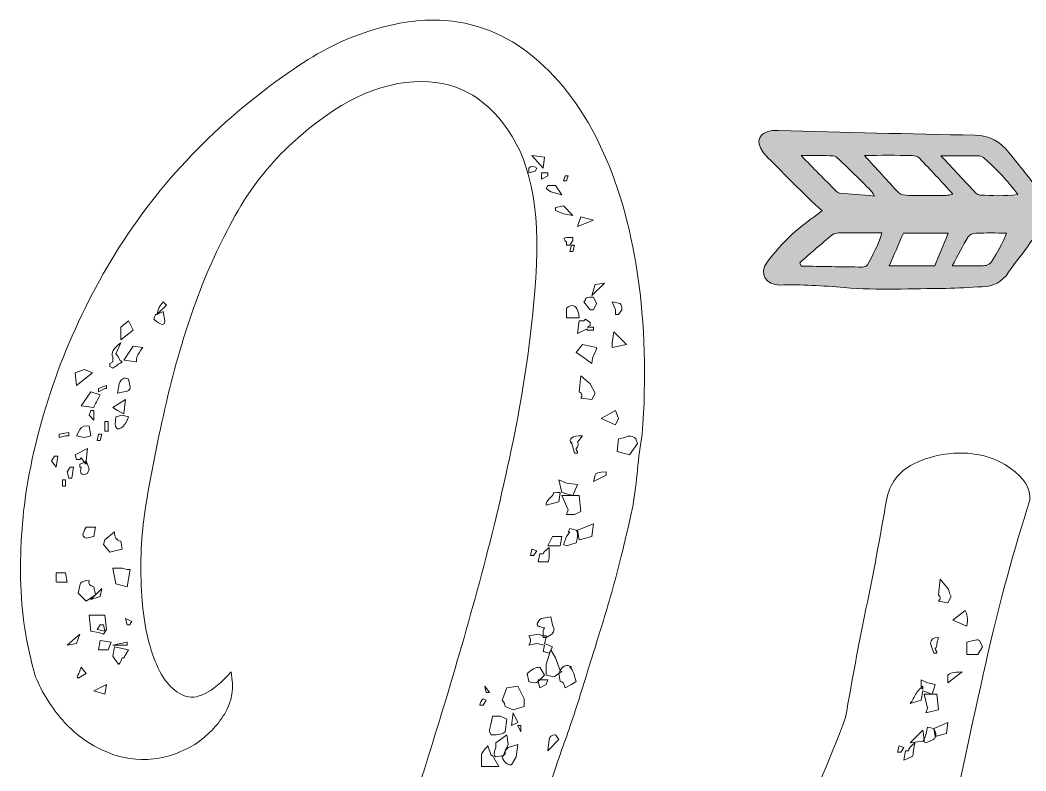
# Model space of a CAD drawing. Header units: inches. Extents: x 151 to 938, y -901 to -179.
# Drawn here: x 160.1 to 468.7, y -409.5 to -179 of the extents above; entities that cross this region are included whole.
import ezdxf

# ---------------------------------------------------------------- set-up
doc = ezdxf.new("R2010")
doc.units = ezdxf.units.IN
doc.header["$MEASUREMENT"] = 0
doc.layers.add('Layer 1', color=7, linetype='Continuous')

# ---------------------------------------------------------------- blocks, each defined once
blk = doc.blocks.new('block 3')
at = {"layer": 'Layer 1', "true_color": 0x040404}
h = blk.add_hatch(color=18, dxfattribs=at)
h.dxf.hatch_style = 2
edge = h.paths.add_edge_path()
edge.add_spline(control_points=[(547.81, -233.08), (549.48, -236.93), (550.99, -240.41), (552.72, -244.38), (551.04, -244.44), (549.68, -244.51), (548.32, -244.51), (524.38, -244.49), (500.44, -244.5), (476.5, -244.35), (473.59, -244.33), (471.55, -244.94), (469.91, -247.48), (467.9, -250.58), (465.38, -253.36), (463.35, -256.46), (461.38, -259.47), (458.66, -260.74), (455.23, -260.89), (451.52, -261.06), (447.81, -261.35), (444.11, -261.38), (433.7, -261.45), (423.31, -262.05), (412.9, -261.13), (406.35, -260.55), (399.74, -260.19), (393.18, -260.35), (389.03, -260.44), (386.71, -256.86), (389.26, -253.38), (391.51, -250.32), (394.1, -247.45), (396.88, -244.85), (399.66, -242.25), (402.86, -240.1), (406.17, -237.52), (404.95, -236.43), (403.71, -235.42), (402.58, -234.3), (398.24, -230.01), (393.92, -225.69), (389.61, -221.37), (389.02, -220.77), (388.47, -220.13), (387.98, -219.46), (385.59, -216.18), (386.84, -213.42), (390.94, -212.96), (391.53, -212.9), (392.13, -212.9), (392.73, -212.91), (412.83, -213.41), (432.93, -214.02), (453.03, -214.36), (457.56, -214.43), (460.78, -216.22), (463.43, -219.63), (466.3, -223.32), (469.34, -226.86), (472.07, -230.65), (473.35, -232.43), (474.73, -232.97), (476.84, -232.97), (498.03, -232.95), (519.22, -233.03), (540.4, -233.08), (542.79, -233.09), (545.18, -233.08), (547.81, -233.08)], knot_values=[0, 0, 0, 0, 1, 1, 1, 2, 2, 2, 3, 3, 3, 4, 4, 4, 5, 5, 5, 6, 6, 6, 7, 7, 7, 8, 8, 8, 9, 9, 9, 10, 10, 10, 11, 11, 11, 12, 12, 12, 13, 13, 13, 14, 14, 14, 15, 15, 15, 16, 16, 16, 17, 17, 17, 18, 18, 18, 19, 19, 19, 20, 20, 20, 21, 21, 21, 22, 22, 22, 23, 23, 23, 23], degree=3, periodic=1)
edge = h.paths.add_edge_path()
edge.add_spline(control_points=[(419.13, -220.55), (422.83, -224.62), (426.19, -228.44), (429.73, -232.09), (430.34, -232.73), (431.69, -232.83), (432.71, -232.85), (436.53, -232.93), (440.35, -232.9), (444.17, -232.86), (444.78, -232.86), (445.39, -232.63), (446.3, -232.45), (442.7, -228.56), (439.41, -224.95), (436.03, -221.44), (435.53, -220.92), (434.57, -220.6), (433.82, -220.59), (428.94, -220.51), (424.06, -220.55), (419.13, -220.55)], knot_values=[0, 0, 0, 0, 1, 1, 1, 2, 2, 2, 3, 3, 3, 4, 4, 4, 5, 5, 5, 6, 6, 6, 7, 7, 7, 7], degree=3, periodic=1)
edge = h.paths.add_edge_path()
edge.add_spline(control_points=[(399.28, -253.5), (399.42, -253.85), (399.55, -254.2), (399.69, -254.55), (405.97, -254.66), (412.25, -254.78), (418.54, -254.84), (419.07, -254.84), (419.87, -254.57), (420.08, -254.18), (421.67, -251.2), (423.34, -248.23), (424.47, -244.35), (419.63, -244.35), (415.46, -244.33), (411.29, -244.37), (410.61, -244.38), (409.77, -244.5), (409.29, -244.9), (405.91, -247.72), (402.61, -250.62), (399.28, -253.5)], knot_values=[0, 0, 0, 0, 1, 1, 1, 2, 2, 2, 3, 3, 3, 4, 4, 4, 5, 5, 5, 6, 6, 6, 7, 7, 7, 7], degree=3, periodic=1)
edge = h.paths.add_edge_path()
edge.add_spline(control_points=[(442.61, -220.67), (446.39, -224.72), (449.85, -228.44), (453.34, -232.13), (453.64, -232.45), (454.14, -232.77), (454.56, -232.78), (458.3, -232.86), (462.05, -233.17), (466.2, -232.56), (463.06, -228.2), (459.58, -224.8), (456, -221.5), (455.58, -221.11), (454.97, -220.72), (454.45, -220.71), (450.69, -220.64), (446.93, -220.67), (442.61, -220.67)], knot_values=[0, 0, 0, 0, 1, 1, 1, 2, 2, 2, 3, 3, 3, 4, 4, 4, 5, 5, 5, 6, 6, 6, 6], degree=3, periodic=1)
edge = h.paths.add_edge_path()
edge.add_spline(control_points=[(431.08, -244.48), (429.65, -247.77), (428.24, -251), (426.75, -254.44), (431.69, -254.44), (436.27, -254.44), (440.69, -254.44), (442.12, -251.01), (443.43, -247.87), (444.84, -244.48), (440.04, -244.48), (435.65, -244.48), (431.08, -244.48)], knot_values=[0, 0, 0, 0, 1, 1, 1, 2, 2, 2, 3, 3, 3, 4, 4, 4, 4], degree=3, periodic=1)
edge = h.paths.add_edge_path()
edge.add_spline(control_points=[(399.7, -220.63), (403.59, -224.57), (406.93, -227.97), (410.29, -231.35), (410.62, -231.68), (411.05, -232.08), (411.46, -232.12), (414.83, -232.45), (418.21, -232.7), (422.27, -233.03), (421.53, -231.97), (421.33, -231.57), (421.03, -231.26), (417.81, -228.07), (414.58, -224.88), (411.32, -221.72), (410.83, -221.25), (410.16, -220.7), (409.55, -220.68), (406.5, -220.57), (403.45, -220.63), (399.7, -220.63)], knot_values=[0, 0, 0, 0, 1, 1, 1, 2, 2, 2, 3, 3, 3, 4, 4, 4, 5, 5, 5, 6, 6, 6, 7, 7, 7, 7], degree=3, periodic=1)
edge = h.paths.add_edge_path()
edge.add_spline(control_points=[(446.07, -254.5), (449.16, -254.5), (451.54, -254.51), (453.91, -254.5), (454.62, -254.5), (455.35, -254.53), (456.05, -254.41), (456.61, -254.31), (457.2, -254.11), (457.64, -253.77), (458.57, -253.07), (462.31, -246.04), (462.68, -244.4), (459.55, -244.4), (456.45, -244.33), (453.36, -244.45), (452.54, -244.49), (451.38, -244.92), (450.99, -245.55), (449.33, -248.26), (447.9, -251.12), (446.07, -254.5)], knot_values=[0, 0, 0, 0, 1, 1, 1, 2, 2, 2, 3, 3, 3, 4, 4, 4, 5, 5, 5, 6, 6, 6, 7, 7, 7, 7], degree=3, periodic=1)
at = {"layer": 'Layer 1', "lineweight": 0}
for points, knots in [([(547.81, -233.08), (549.48, -236.93), (550.99, -240.41), (552.72, -244.38), (551.04, -244.44), (549.68, -244.51), (548.32, -244.51), (524.38, -244.49), (500.44, -244.5), (476.5, -244.35), (473.59, -244.33), (471.55, -244.94), (469.91, -247.48), (467.9, -250.58), (465.38, -253.36), (463.35, -256.46), (461.38, -259.47), (458.66, -260.74), (455.23, -260.89), (451.52, -261.06), (447.81, -261.35), (444.11, -261.38), (433.7, -261.45), (423.31, -262.05), (412.9, -261.13), (406.35, -260.55), (399.74, -260.19), (393.18, -260.35), (389.03, -260.44), (386.71, -256.86), (389.26, -253.38), (391.51, -250.32), (394.1, -247.45), (396.88, -244.85), (399.66, -242.25), (402.86, -240.1), (406.17, -237.52), (404.95, -236.43), (403.71, -235.42), (402.58, -234.3), (398.24, -230.01), (393.92, -225.69), (389.61, -221.37), (389.02, -220.77), (388.47, -220.13), (387.98, -219.46), (385.59, -216.18), (386.84, -213.42), (390.94, -212.96), (391.53, -212.9), (392.13, -212.9), (392.73, -212.91), (412.83, -213.41), (432.93, -214.02), (453.03, -214.36), (457.56, -214.43), (460.78, -216.22), (463.43, -219.63), (466.3, -223.32), (469.34, -226.86), (472.07, -230.65), (473.35, -232.43), (474.73, -232.97), (476.84, -232.97), (498.03, -232.95), (519.22, -233.03), (540.4, -233.08), (542.79, -233.09), (545.18, -233.08), (547.81, -233.08)], [0, 0, 0, 0, 1, 1, 1, 2, 2, 2, 3, 3, 3, 4, 4, 4, 5, 5, 5, 6, 6, 6, 7, 7, 7, 8, 8, 8, 9, 9, 9, 10, 10, 10, 11, 11, 11, 12, 12, 12, 13, 13, 13, 14, 14, 14, 15, 15, 15, 16, 16, 16, 17, 17, 17, 18, 18, 18, 19, 19, 19, 20, 20, 20, 21, 21, 21, 22, 22, 22, 23, 23, 23, 23]), ([(399.7, -220.63), (403.59, -224.57), (406.93, -227.97), (410.29, -231.35), (410.62, -231.68), (411.05, -232.08), (411.46, -232.12), (414.83, -232.45), (418.21, -232.7), (422.27, -233.03), (421.53, -231.97), (421.33, -231.57), (421.03, -231.26), (417.81, -228.07), (414.58, -224.88), (411.32, -221.72), (410.83, -221.25), (410.16, -220.7), (409.55, -220.68), (406.5, -220.57), (403.45, -220.63), (399.7, -220.63)], [0, 0, 0, 0, 1, 1, 1, 2, 2, 2, 3, 3, 3, 4, 4, 4, 5, 5, 5, 6, 6, 6, 7, 7, 7, 7]), ([(419.13, -220.55), (422.83, -224.62), (426.19, -228.44), (429.73, -232.09), (430.34, -232.73), (431.69, -232.83), (432.71, -232.85), (436.53, -232.93), (440.35, -232.9), (444.17, -232.86), (444.78, -232.86), (445.39, -232.63), (446.3, -232.45), (442.7, -228.56), (439.41, -224.95), (436.03, -221.44), (435.53, -220.92), (434.57, -220.6), (433.82, -220.59), (428.94, -220.51), (424.06, -220.55), (419.13, -220.55)], [0, 0, 0, 0, 1, 1, 1, 2, 2, 2, 3, 3, 3, 4, 4, 4, 5, 5, 5, 6, 6, 6, 7, 7, 7, 7]), ([(442.61, -220.67), (446.39, -224.72), (449.85, -228.44), (453.34, -232.13), (453.64, -232.45), (454.14, -232.77), (454.56, -232.78), (458.3, -232.86), (462.05, -233.17), (466.2, -232.56), (463.06, -228.2), (459.58, -224.8), (456, -221.5), (455.58, -221.11), (454.97, -220.72), (454.45, -220.71), (450.69, -220.64), (446.93, -220.67), (442.61, -220.67)], [0, 0, 0, 0, 1, 1, 1, 2, 2, 2, 3, 3, 3, 4, 4, 4, 5, 5, 5, 6, 6, 6, 6]), ([(399.28, -253.5), (399.42, -253.85), (399.55, -254.2), (399.69, -254.55), (405.97, -254.66), (412.25, -254.78), (418.54, -254.84), (419.07, -254.84), (419.87, -254.57), (420.08, -254.18), (421.67, -251.2), (423.34, -248.23), (424.47, -244.35), (419.63, -244.35), (415.46, -244.33), (411.29, -244.37), (410.61, -244.38), (409.77, -244.5), (409.29, -244.9), (405.91, -247.72), (402.61, -250.62), (399.28, -253.5)], [0, 0, 0, 0, 1, 1, 1, 2, 2, 2, 3, 3, 3, 4, 4, 4, 5, 5, 5, 6, 6, 6, 7, 7, 7, 7]), ([(431.08, -244.48), (429.65, -247.77), (428.24, -251), (426.75, -254.44), (431.69, -254.44), (436.27, -254.44), (440.69, -254.44), (442.12, -251.01), (443.43, -247.87), (444.84, -244.48), (440.04, -244.48), (435.65, -244.48), (431.08, -244.48)], [0, 0, 0, 0, 1, 1, 1, 2, 2, 2, 3, 3, 3, 4, 4, 4, 4]), ([(446.07, -254.5), (449.16, -254.5), (451.54, -254.51), (453.91, -254.5), (454.62, -254.5), (455.35, -254.53), (456.05, -254.41), (456.61, -254.31), (457.2, -254.11), (457.64, -253.77), (458.57, -253.07), (462.31, -246.04), (462.68, -244.4), (459.55, -244.4), (456.45, -244.33), (453.36, -244.45), (452.54, -244.49), (451.38, -244.92), (450.99, -245.55), (449.33, -248.26), (447.9, -251.12), (446.07, -254.5)], [0, 0, 0, 0, 1, 1, 1, 2, 2, 2, 3, 3, 3, 4, 4, 4, 5, 5, 5, 6, 6, 6, 7, 7, 7, 7])]:
    blk.add_open_spline(points, degree=3, knots=knots, dxfattribs=at)
blk = doc.blocks.new('block 4')
at = {"layer": 'Layer 1', "lineweight": 0}
for points in [[(321.02, -221.08), (317.15, -220.6), (320.54, -224.46), (321.02, -221.08)], [(320.05, -227.85), (321.99, -226.88), (321.99, -225.91), (320.05, -225.91), (320.05, -227.85)], [(326.82, -228.33), (327.79, -228.33), (328.27, -226.88), (327.3, -226.88), (326.82, -228.33)], [(322.95, -231.72), (326.34, -232.68), (324.4, -229.78), (321.99, -229.78), (321.5, -230.75), (322.95, -231.72)], [(326.82, -236.06), (324.4, -236.55), (324.4, -237.52), (326.82, -238.48), (329.72, -238.97), (326.82, -236.06)], [(336, -240.42), (332.14, -239.45), (331.17, -242.35), (336, -240.42)], [(328.75, -250.08), (329.72, -250.08), (330.2, -248.15), (329.24, -248.15), (328.75, -250.08)], [(335.52, -263.62), (339.39, -259.75), (336.49, -260.23), (335.52, -263.62)], [(193.41, -271.35), (191, -273.28), (191, -277.15), (194.86, -274.25), (193.41, -271.35)], [(336, -274.25), (336, -273.28), (334.07, -273.28), (335.04, -272.8), (335.04, -271.83), (333.59, -270.87), (333.1, -271.35), (331.65, -271.35), (331.17, -275.22), (334.07, -273.77), (334.07, -274.25), (336, -274.25)], [(341.8, -279.57), (346.15, -278.6), (342.29, -274.73), (341.8, -278.12), (341.8, -279.57)], [(179.88, -286.33), (176.98, -287.3), (177.46, -291.17), (182.3, -287.3), (179.88, -286.33)], [(186.65, -292.13), (186.65, -291.17), (184.23, -292.13), (184.23, -293.1), (186.16, -292.13), (186.65, -292.13)], [(190.03, -298.9), (191.96, -299.87), (192.45, -295.52), (188.58, -297.94), (190.03, -298.9)], [(182.78, -301.8), (182.78, -298.9), (181.81, -298.9), (181.33, -300.35), (182.78, -301.8)], [(342.77, -303.25), (343.74, -301.32), (342.77, -298.9), (338.42, -301.32), (342.77, -303.25)], [(187.13, -302.29), (186.16, -302.29), (186.16, -305.18), (187.13, -305.18), (187.13, -302.29)], [(175.04, -306.64), (175.04, -305.67), (172.15, -306.15), (172.15, -307.12), (174.08, -306.64), (175.04, -306.64)], [(185.2, -306.15), (184.23, -306.15), (183.75, -308.09), (184.71, -308.09), (185.2, -306.15)], [(171.18, -316.3), (171.66, -312.92), (170.7, -312.92), (169.73, -314.37), (171.18, -316.3)], [(179.88, -314.85), (180.36, -315.34), (180.36, -314.37), (179.88, -314.85)], [(176.5, -316.3), (175.53, -316.3), (174.56, -317.75), (175.04, -319.69), (176.01, -319.69), (176.5, -316.3)], [(174.08, -320.17), (173.11, -320.17), (173.11, -322.1), (174.08, -322.1), (174.08, -320.17)], [(327.79, -321.14), (325.37, -320.17), (326.34, -324.04), (329.72, -325), (326.34, -325), (328.27, -329.35), (327.79, -330.8), (330.2, -330.8), (332.14, -329.84), (331.65, -325), (329.72, -325), (331.17, -321.62), (327.79, -321.14)], [(331.17, -335.64), (331.65, -338.54), (335.52, -337.57), (336, -333.7), (331.17, -335.64)], [(321.99, -340.47), (325.85, -340.47), (326.34, -337.57), (323.44, -337.57), (321.99, -340.47)], [(317.15, -341.44), (316.67, -343.37), (317.64, -343.37), (318.6, -341.92), (317.15, -341.44)], [(191.48, -347.24), (188.58, -347.24), (189.55, -352.07), (192.93, -353.04), (193.9, -347.72), (192.93, -347.72), (191.48, -347.24)], [(185.2, -353.52), (181.81, -356.9), (184.71, -355.94), (185.2, -353.52)], [(186.65, -366.09), (186.16, -361.74), (181.33, -361.74), (181.81, -366.57), (184.23, -367.05), (185.68, -367.54), (186.65, -366.09)], [(186.16, -366.57), (185.68, -364.64), (184.71, -364.64), (183.75, -366.09), (186.16, -366.57)], [(178.43, -367.54), (174.56, -370.92), (177.46, -370.44), (178.43, -367.54)], [(187.13, -372.37), (188.1, -369.96), (184.71, -369.47), (184.23, -372.37), (187.13, -372.37)], [(188.58, -370.92), (192.93, -370.92), (192.93, -369.96), (188.58, -370.92)], [(321.5, -368.02), (320.54, -368.02), (320.54, -368.51), (321.5, -368.51), (321.5, -368.02)], [(326.34, -379.14), (325.85, -378.66), (325.37, -379.62), (326.34, -379.14)], [(319.09, -382.04), (319.57, -381.56), (319.09, -381.56), (319.09, -382.04)], [(182.78, -384.94), (186.16, -385.91), (186.65, -383.01), (182.78, -384.94)], [(302.65, -383.49), (303.14, -385.42), (304.1, -385.42), (302.65, -383.49)], [(437.02, -383.49), (436.54, -383.97), (437.02, -384.46), (437.02, -383.49)], [(311.35, -391.71), (310.87, -395.57), (312.8, -394.61), (311.35, -391.71)], [(313.77, -397.51), (313.77, -395.57), (312.8, -395.57), (313.77, -397.51)], [(437.51, -400.41), (437.51, -399.92), (437.02, -400.41), (437.51, -400.41)], [(308.94, -404.27), (308.94, -403.31), (308.45, -404.76), (308.94, -404.27)], [(429.78, -401.86), (429.29, -403.79), (430.26, -403.79), (431.22, -402.34), (429.78, -401.86)]]:
    blk.add_lwpolyline(points, dxfattribs=at)
for points, knots in [([(224.83, -379.14), (225.8, -383.97), (225.15, -388.25), (222.9, -391.95), (220.64, -395.66), (217.58, -398.8), (213.71, -401.37), (208.88, -404.27), (204.05, -405.81), (199.21, -405.97), (194.38, -406.13), (189.7, -405.17), (185.2, -403.07), (180.68, -400.97), (176.65, -397.91), (173.11, -393.88), (169.56, -389.85), (166.83, -385.42), (164.9, -380.59), (161.99, -370.92), (160.46, -360.94), (160.3, -350.62), (160.14, -340.31), (160.86, -330.32), (162.48, -320.65), (166.99, -295.84), (175.93, -272.56), (189.3, -250.81), (202.67, -229.06), (220.48, -210.45), (242.71, -194.98), (250.45, -189.5), (258.1, -185.48), (265.68, -182.9), (273.24, -180.32), (280.25, -179.03), (286.7, -179.03), (297.65, -179.03), (307.49, -182.41), (316.19, -189.18), (324.89, -195.95), (332.05, -205.13), (337.69, -216.73), (343.33, -228.33), (347.28, -241.79), (349.54, -257.09), (351.79, -272.4), (352.27, -288.75), (350.99, -306.15), (350.34, -309.7), (349.85, -313.33), (349.54, -317.03), (349.21, -320.74), (348.73, -324.52), (348.09, -328.39), (347.12, -332.9), (345.83, -338.38), (344.22, -344.82), (342.6, -351.27), (340.75, -357.87), (338.66, -364.64), (336.56, -371.41), (334.47, -378.17), (332.38, -384.94), (330.28, -391.71), (328.27, -397.67), (326.34, -402.82), (322.79, -413.14), (319.49, -423.45), (316.43, -433.76), (313.36, -444.07), (310.87, -453.58), (308.94, -462.28), (308.94, -462.28), (307, -461.79), (307, -461.79), (307, -461.79), (306.04, -463.73), (306.04, -463.73), (306.04, -463.73), (307, -466.14), (307, -466.14), (307, -466.14), (307.49, -466.14), (307.49, -466.14), (307.8, -466.14), (308.13, -465.98), (308.45, -465.66), (306.84, -473.08), (305.71, -479.52), (305.07, -485), (304.42, -493.37), (305.14, -499.57), (307.24, -503.6), (309.34, -507.63), (312.48, -510.13), (316.67, -511.1), (325.69, -512.38), (334.87, -509.4), (344.22, -502.15), (353.56, -494.9), (362.51, -485.4), (371.05, -473.64), (379.58, -461.88), (387.56, -448.83), (394.97, -434.48), (402.38, -420.15), (408.51, -406.37), (413.34, -393.16), (415.27, -381.88), (417.37, -370.76), (419.62, -359.81), (421.87, -348.85), (423.97, -337.74), (425.91, -326.45), (426.87, -321.3), (429.61, -317.59), (434.12, -315.34), (438.63, -313.09), (443.47, -311.95), (448.63, -311.95), (454.43, -311.95), (459.5, -313.49), (463.85, -316.54), (468.2, -319.61), (470.21, -322.91), (469.89, -326.45), (465.06, -341.28), (460.54, -357.95), (456.36, -376.48), (452.17, -395.01), (448.3, -412.97), (444.76, -430.38), (440.57, -451.64), (436.13, -472.84), (431.47, -493.94), (426.79, -515.04), (420.91, -534.78), (413.82, -553.15), (418.01, -553.46), (421.96, -553.63), (425.67, -553.63), (429.37, -553.63), (432.99, -553.63), (436.54, -553.63), (444.59, -553.63), (453.53, -553.71), (463.37, -553.87), (473.19, -554.03), (483.19, -553.79), (493.34, -553.15), (503.49, -552.5), (513.4, -551.37), (523.06, -549.76), (532.73, -548.15), (541.43, -545.73), (549.16, -542.51), (556.9, -539.29), (563.26, -534.94), (568.26, -529.46), (573.25, -523.98), (576.23, -517.05), (577.2, -508.68), (579.13, -509), (580.98, -510.29), (582.76, -512.54), (584.52, -514.8), (585.97, -517.7), (587.11, -521.25), (588.23, -524.79), (588.8, -528.81), (588.8, -533.33), (588.8, -537.84), (587.99, -542.35), (586.38, -546.86), (584.45, -552.66), (580.98, -557.74), (575.99, -562.09), (570.99, -566.44), (564.87, -569.98), (557.62, -572.72), (550.37, -575.46), (542.31, -577.56), (533.45, -579.01), (524.59, -580.46), (515.33, -581.18), (505.66, -581.18), (487.94, -581.18), (470.29, -580.37), (452.73, -578.77), (435.17, -577.15), (419.62, -574.73), (406.09, -571.52), (402.54, -578.92), (398.51, -586.26), (394.01, -593.51), (389.49, -600.76), (384.98, -607.6), (380.47, -614.05), (372.74, -623.39), (364.36, -630.24), (355.34, -634.59), (346.31, -638.94), (337.77, -641.12), (329.72, -641.12), (320.7, -641.12), (313.12, -639.5), (307, -636.29), (298.94, -632.74), (292.58, -627.02), (287.91, -619.13), (283.23, -611.23), (281.22, -603.25), (281.87, -595.2), (282.18, -591.01), (283.15, -588.19), (284.77, -586.74), (286.38, -585.29), (287.91, -584.72), (289.36, -585.05), (290.81, -585.37), (292.18, -586.33), (293.47, -587.95), (294.75, -589.56), (295.4, -591.49), (295.4, -593.75), (296.04, -599.87), (298.22, -604.54), (301.93, -607.77), (305.63, -610.98), (310.22, -612.6), (315.7, -612.6), (322.14, -612.6), (328.03, -611.23), (333.35, -608.49), (338.66, -605.75), (343.41, -602.21), (347.6, -597.86), (351.79, -593.51), (355.58, -588.67), (358.96, -583.36), (362.35, -578.04), (365.32, -572.96), (367.9, -568.13), (350.82, -569.1), (335.44, -569.17), (321.74, -568.37), (308.04, -567.56), (298.62, -567.48), (293.47, -568.13), (287.98, -568.77), (285.17, -568.05), (285.01, -565.96), (284.84, -563.86), (286.05, -561.61), (288.63, -559.19), (291.21, -556.77), (294.68, -554.51), (299.03, -552.42), (303.38, -550.32), (307.32, -549.44), (310.87, -549.76), (310.87, -549.76), (375.64, -551.7), (375.64, -551.7), (381.44, -537.51), (386.43, -522.29), (390.62, -506.02), (394.81, -489.74), (398.51, -473.56), (401.74, -457.44), (401.74, -457.44), (400.77, -457.44), (400.77, -457.44), (395.29, -467.76), (389.33, -477.5), (382.89, -486.69), (376.44, -495.87), (369.6, -504), (362.35, -511.1), (355.1, -518.18), (347.44, -523.82), (339.39, -528.01), (331.33, -532.2), (322.95, -534.3), (314.25, -534.3), (298.14, -534.3), (285.89, -528.57), (277.52, -517.14), (269.13, -505.69), (265.75, -490.8), (267.37, -472.43), (267.37, -470.49), (267.53, -468.24), (267.85, -465.66), (268.17, -463.08), (268.65, -460.67), (269.3, -458.41), (270.27, -454.22), (271.72, -448.91), (273.65, -442.46), (275.58, -436.02), (277.83, -428.77), (280.42, -420.71), (283.63, -410.72), (287.1, -399.61), (290.81, -387.36), (294.51, -375.11), (298.14, -362.39), (301.68, -349.17), (305.23, -335.96), (308.45, -322.35), (311.35, -308.33), (314.25, -294.31), (316.34, -280.38), (317.64, -266.52), (320.21, -243.32), (318.04, -226.08), (311.11, -214.8), (304.18, -203.52), (294.92, -197.88), (283.32, -197.88), (270.43, -197.88), (257.22, -204.16), (243.68, -216.73), (237.23, -222.53), (231.67, -229.46), (227.01, -237.52), (222.33, -245.57), (218.22, -254.36), (214.68, -263.86), (211.13, -273.37), (208.07, -283.52), (205.5, -294.31), (202.91, -305.11), (200.66, -316.3), (198.73, -327.9), (197.44, -335.64), (196.96, -343.85), (197.28, -352.56), (197.6, -361.25), (198.89, -368.67), (201.15, -374.79), (203.4, -380.91), (206.46, -384.78), (210.33, -386.39), (214.2, -388.01), (219.03, -385.59), (224.83, -379.14)], [0, 0, 0, 0, 1, 1, 1, 2, 2, 2, 3, 3, 3, 4, 4, 4, 5, 5, 5, 6, 6, 6, 7, 7, 7, 8, 8, 8, 9, 9, 9, 10, 10, 10, 11, 11, 11, 12, 12, 12, 13, 13, 13, 14, 14, 14, 15, 15, 15, 16, 16, 16, 17, 17, 17, 18, 18, 18, 19, 19, 19, 20, 20, 20, 21, 21, 21, 22, 22, 22, 23, 23, 23, 24, 24, 24, 25, 25, 25, 26, 26, 26, 27, 27, 27, 28, 28, 28, 29, 29, 29, 30, 30, 30, 31, 31, 31, 32, 32, 32, 33, 33, 33, 34, 34, 34, 35, 35, 35, 36, 36, 36, 37, 37, 37, 38, 38, 38, 39, 39, 39, 40, 40, 40, 41, 41, 41, 42, 42, 42, 43, 43, 43, 44, 44, 44, 45, 45, 45, 46, 46, 46, 47, 47, 47, 48, 48, 48, 49, 49, 49, 50, 50, 50, 51, 51, 51, 52, 52, 52, 53, 53, 53, 54, 54, 54, 55, 55, 55, 56, 56, 56, 57, 57, 57, 58, 58, 58, 59, 59, 59, 60, 60, 60, 61, 61, 61, 62, 62, 62, 63, 63, 63, 64, 64, 64, 65, 65, 65, 66, 66, 66, 67, 67, 67, 68, 68, 68, 69, 69, 69, 70, 70, 70, 71, 71, 71, 72, 72, 72, 73, 73, 73, 74, 74, 74, 75, 75, 75, 76, 76, 76, 77, 77, 77, 78, 78, 78, 79, 79, 79, 80, 80, 80, 81, 81, 81, 82, 82, 82, 83, 83, 83, 84, 84, 84, 85, 85, 85, 86, 86, 86, 87, 87, 87, 88, 88, 88, 89, 89, 89, 90, 90, 90, 91, 91, 91, 92, 92, 92, 93, 93, 93, 94, 94, 94, 95, 95, 95, 96, 96, 96, 97, 97, 97, 98, 98, 98, 99, 99, 99, 100, 100, 100, 101, 101, 101, 102, 102, 102, 103, 103, 103, 104, 104, 104, 105, 105, 105, 106, 106, 106, 107, 107, 107, 108, 108, 108, 109, 109, 109, 110, 110, 110, 111, 111, 111, 112, 112, 112, 113, 113, 113, 114, 114, 114, 115, 115, 115, 116, 116, 116, 116]), ([(316.19, -225.91), (316.19, -225.91), (318.12, -225.43), (318.12, -225.43), (318.12, -225.43), (318.6, -224.46), (318.6, -224.46), (317.64, -223.82), (316.83, -223.82), (316.19, -224.46), (316.19, -224.46), (316.19, -225.91), (316.19, -225.91)], [0, 0, 0, 0, 1, 1, 1, 2, 2, 2, 3, 3, 3, 4, 4, 4, 4]), ([(329.72, -246.7), (329.72, -246.7), (329.72, -245.73), (329.72, -245.73), (328.1, -245.73), (327.22, -245.82), (327.06, -245.97), (326.89, -246.14), (327.14, -246.54), (327.79, -247.18), (327.79, -247.18), (327.79, -248.15), (327.79, -248.15), (327.79, -248.15), (328.75, -248.15), (328.75, -248.15), (328.75, -248.15), (329.72, -246.7), (329.72, -246.7)], [0, 0, 0, 0, 1, 1, 1, 2, 2, 2, 3, 3, 3, 4, 4, 4, 5, 5, 5, 6, 6, 6, 6]), ([(336, -267.97), (336, -267.97), (336.97, -266.03), (336.97, -266.03), (336.97, -266.03), (336, -264.1), (336, -264.1), (334.39, -264.1), (333.59, -264.27), (333.59, -264.58), (333.59, -264.91), (333.42, -265.23), (333.1, -265.55), (333.1, -265.55), (335.04, -267.97), (335.04, -267.97), (335.04, -267.97), (336, -267.97), (336, -267.97)], [0, 0, 0, 0, 1, 1, 1, 2, 2, 2, 3, 3, 3, 4, 4, 4, 5, 5, 5, 6, 6, 6, 6]), ([(205.01, -266.52), (205.01, -266.52), (204.05, -265.55), (204.05, -265.55), (203.08, -266.52), (202.43, -267.81), (202.11, -269.42), (202.11, -269.42), (205.01, -266.52), (205.01, -266.52)], [0, 0, 0, 0, 1, 1, 1, 2, 2, 2, 3, 3, 3, 3]), ([(327.79, -267.48), (327.79, -267.48), (327.79, -270.38), (327.79, -270.38), (327.79, -270.38), (331.65, -270.38), (331.65, -270.38), (331.33, -267.17), (330.2, -266.03), (328.27, -267), (328.27, -267), (327.79, -267.48), (327.79, -267.48)], [0, 0, 0, 0, 1, 1, 1, 2, 2, 2, 3, 3, 3, 4, 4, 4, 4]), ([(342.77, -267.97), (342.77, -267.97), (342.77, -269.42), (342.77, -269.42), (342.77, -269.42), (343.74, -269.42), (343.74, -269.42), (343.74, -269.42), (344.7, -267.97), (344.7, -267.97), (344.7, -267), (344.54, -266.36), (344.22, -266.03), (344.22, -266.03), (341.8, -265.55), (341.8, -265.55), (341.8, -265.55), (342.77, -267.97), (342.77, -267.97)], [0, 0, 0, 0, 1, 1, 1, 2, 2, 2, 3, 3, 3, 4, 4, 4, 5, 5, 5, 6, 6, 6, 6]), ([(201.63, -269.42), (201.63, -269.42), (201.15, -270.87), (201.15, -270.87), (203.4, -272.8), (204.53, -272.97), (204.53, -271.35), (204.53, -271.35), (204.05, -268.45), (204.05, -268.45), (204.05, -268.45), (202.11, -269.42), (202.11, -269.42), (202.11, -269.42), (201.63, -269.42), (201.63, -269.42)], [0, 0, 0, 0, 1, 1, 1, 2, 2, 2, 3, 3, 3, 4, 4, 4, 5, 5, 5, 5]), ([(191, -278.12), (188.74, -279.73), (187.93, -281.18), (188.58, -282.47), (188.58, -282.47), (188.58, -283.92), (188.58, -283.92), (188.58, -283.92), (187.61, -284.4), (187.61, -284.4), (187.61, -284.4), (187.61, -285.37), (187.61, -285.37), (187.61, -285.37), (188.58, -285.85), (188.58, -285.85), (189.22, -285.53), (189.7, -285.21), (190.03, -284.88), (190.35, -284.57), (190.59, -284.4), (190.75, -284.4), (190.91, -284.4), (191.15, -284.24), (191.48, -283.92), (191.15, -283.92), (190.83, -283.6), (190.51, -282.95), (190.19, -282.31), (189.86, -281.83), (189.55, -281.5), (189.55, -281.5), (191, -278.12), (191, -278.12)], [0, 0, 0, 0, 1, 1, 1, 2, 2, 2, 3, 3, 3, 4, 4, 4, 5, 5, 5, 6, 6, 6, 7, 7, 7, 8, 8, 8, 9, 9, 9, 10, 10, 10, 11, 11, 11, 11]), ([(191.96, -283.43), (191.96, -283.43), (195.83, -283.92), (195.83, -283.92), (195.83, -283.28), (195.91, -282.71), (196.07, -282.23), (196.23, -281.74), (196.8, -280.86), (197.76, -279.57), (197.76, -279.57), (194.86, -279.08), (194.86, -279.08), (194.86, -279.08), (191.96, -283.43), (191.96, -283.43)], [0, 0, 0, 0, 1, 1, 1, 2, 2, 2, 3, 3, 3, 4, 4, 4, 5, 5, 5, 5]), ([(332.14, -281.98), (332.14, -281.98), (335.52, -284.4), (335.52, -284.4), (335.52, -283.43), (335.84, -282.31), (336.49, -281.02), (336.8, -280.38), (336.97, -279.89), (336.97, -279.57), (336.97, -279.57), (335.04, -279.08), (335.04, -279.08), (335.04, -279.08), (332.62, -278.6), (332.62, -278.6), (332.62, -278.6), (330.69, -281.02), (330.69, -281.02), (330.69, -281.02), (332.14, -281.98), (332.14, -281.98)], [0, 0, 0, 0, 1, 1, 1, 2, 2, 2, 3, 3, 3, 4, 4, 4, 5, 5, 5, 6, 6, 6, 7, 7, 7, 7]), ([(193.41, -289.23), (192.12, -288.59), (191.15, -289.08), (190.51, -290.68), (190.51, -290.68), (190.03, -293.58), (190.03, -293.58), (190.03, -293.58), (191.96, -293.1), (191.96, -293.1), (193.25, -293.1), (193.9, -292.62), (193.9, -291.65), (193.9, -291.65), (193.41, -289.23), (193.41, -289.23)], [0, 0, 0, 0, 1, 1, 1, 2, 2, 2, 3, 3, 3, 4, 4, 4, 5, 5, 5, 5]), ([(336.49, -293.58), (336.49, -293.58), (335.04, -290.68), (335.04, -290.68), (335.04, -290.68), (332.14, -288.27), (332.14, -288.27), (332.14, -288.27), (331.65, -293.1), (331.65, -293.1), (332.62, -293.75), (332.78, -294.39), (332.14, -295.04), (332.14, -295.04), (335.52, -295.52), (335.52, -295.52), (335.52, -295.52), (336.49, -293.58), (336.49, -293.58)], [0, 0, 0, 0, 1, 1, 1, 2, 2, 2, 3, 3, 3, 4, 4, 4, 5, 5, 5, 6, 6, 6, 6]), ([(178.91, -297.45), (178.91, -297.45), (182.78, -297.94), (182.78, -297.94), (182.78, -297.62), (183.42, -296.33), (184.71, -294.07), (184.71, -294.07), (181.81, -293.1), (181.81, -293.1), (181.81, -293.1), (178.91, -297.45), (178.91, -297.45)], [0, 0, 0, 0, 1, 1, 1, 2, 2, 2, 3, 3, 3, 4, 4, 4, 4]), ([(191.96, -303.25), (192.28, -303.25), (192.76, -302.45), (193.41, -300.84), (193.41, -300.84), (191.48, -300.35), (191.48, -300.35), (191.48, -300.35), (189.55, -300.84), (189.55, -300.84), (188.9, -304.38), (189.7, -305.35), (191.96, -303.73), (191.96, -303.73), (191.96, -303.25), (191.96, -303.25)], [0, 0, 0, 0, 1, 1, 1, 2, 2, 2, 3, 3, 3, 4, 4, 4, 5, 5, 5, 5]), ([(181.81, -306.64), (181.81, -306.64), (181.33, -303.73), (181.33, -303.73), (180.04, -303.42), (179.07, -303.73), (178.43, -304.7), (178.43, -304.7), (177.46, -306.64), (177.46, -306.64), (177.46, -306.64), (179.88, -307.12), (179.88, -307.12), (179.88, -307.12), (181.81, -306.64), (181.81, -306.64)], [0, 0, 0, 0, 1, 1, 1, 2, 2, 2, 3, 3, 3, 4, 4, 4, 5, 5, 5, 5]), ([(332.62, -306.64), (329.39, -306.64), (328.27, -307.44), (329.24, -309.05), (329.24, -309.05), (329.24, -308.57), (329.24, -308.57), (329.24, -308.57), (330.2, -311.95), (330.2, -311.95), (330.2, -311.95), (331.17, -311.95), (331.17, -311.95), (331.17, -311.64), (331.09, -311.39), (330.93, -311.23), (330.76, -311.07), (330.69, -310.83), (330.69, -310.5), (331.33, -309.86), (331.49, -309.22), (331.17, -308.57), (331.17, -308.57), (332.62, -306.64), (332.62, -306.64)], [0, 0, 0, 0, 1, 1, 1, 2, 2, 2, 3, 3, 3, 4, 4, 4, 5, 5, 5, 6, 6, 6, 7, 7, 7, 8, 8, 8, 8]), ([(349.05, -307.6), (348.09, -306.64), (346.95, -306.48), (345.67, -307.12), (345.67, -307.12), (343.74, -307.6), (343.74, -307.6), (343.74, -307.6), (343.25, -311.47), (343.25, -311.47), (343.25, -311.47), (347.12, -312.44), (347.12, -312.44), (347.12, -312.44), (349.54, -309.05), (349.54, -309.05), (349.54, -309.05), (349.05, -307.6), (349.05, -307.6)], [0, 0, 0, 0, 1, 1, 1, 2, 2, 2, 3, 3, 3, 4, 4, 4, 5, 5, 5, 6, 6, 6, 6]), ([(178.91, -313.4), (178.91, -313.4), (179.88, -314.85), (179.88, -314.85), (179.88, -314.85), (178.43, -315.34), (178.43, -315.34), (178.43, -315.34), (178.43, -316.3), (178.43, -316.3), (178.43, -316.3), (178.91, -316.3), (178.91, -316.3), (178.26, -318.24), (178.91, -318.88), (180.85, -318.24), (180.85, -318.24), (181.33, -316.79), (181.33, -316.79), (181.33, -316.79), (180.36, -314.37), (180.36, -314.37), (180.36, -314.37), (180.85, -310.5), (180.85, -310.5), (180.85, -310.5), (176.98, -312.44), (176.98, -312.44), (176.98, -312.44), (177.46, -313.89), (177.46, -313.89), (177.46, -313.89), (178.43, -313.89), (178.43, -313.89), (178.43, -313.89), (178.91, -313.4), (178.91, -313.4)], [0, 0, 0, 0, 1, 1, 1, 2, 2, 2, 3, 3, 3, 4, 4, 4, 5, 5, 5, 6, 6, 6, 7, 7, 7, 8, 8, 8, 9, 9, 9, 10, 10, 10, 11, 11, 11, 12, 12, 12, 12]), ([(336, -320.65), (336, -320.65), (339.87, -318.72), (339.87, -318.72), (339.87, -318.72), (339.87, -317.75), (339.87, -317.75), (337.61, -317.75), (336.49, -318.08), (336.49, -318.72), (336.49, -318.72), (336, -320.65), (336, -320.65)], [0, 0, 0, 0, 1, 1, 1, 2, 2, 2, 3, 3, 3, 4, 4, 4, 4]), ([(325.37, -326.94), (325.37, -326.94), (325.85, -324.04), (325.85, -324.04), (324.24, -324.04), (323.51, -324.12), (323.68, -324.28), (323.84, -324.44), (323.59, -324.84), (322.95, -325.49), (322.95, -325.49), (322.47, -325.97), (322.47, -325.97), (321.82, -326.62), (321.5, -327.26), (321.5, -327.9), (321.5, -327.9), (325.37, -326.94), (325.37, -326.94)], [0, 0, 0, 0, 1, 1, 1, 2, 2, 2, 3, 3, 3, 4, 4, 4, 5, 5, 5, 6, 6, 6, 6]), ([(180.36, -334.67), (179.71, -335.96), (179.4, -336.77), (179.4, -337.09), (179.4, -337.41), (179.71, -337.74), (180.36, -338.05), (180.36, -338.05), (182.78, -337.57), (182.78, -337.57), (182.78, -337.57), (183.26, -334.67), (183.26, -334.67), (183.26, -334.67), (180.36, -334.67), (180.36, -334.67)], [0, 0, 0, 0, 1, 1, 1, 2, 2, 2, 3, 3, 3, 4, 4, 4, 5, 5, 5, 5]), ([(185.68, -339.99), (185.68, -339.99), (187.61, -342.4), (187.61, -342.4), (187.61, -342.4), (191.48, -341.44), (191.48, -341.44), (191.48, -341.44), (191, -339.02), (191, -339.02), (189.7, -338.7), (189.06, -337.74), (189.06, -336.12), (189.06, -336.12), (186.16, -338.54), (186.16, -338.54), (186.16, -338.54), (185.68, -339.99), (185.68, -339.99)], [0, 0, 0, 0, 1, 1, 1, 2, 2, 2, 3, 3, 3, 4, 4, 4, 5, 5, 5, 6, 6, 6, 6]), ([(327.79, -340.47), (327.79, -340.47), (330.69, -339.5), (330.69, -339.5), (331.33, -337.57), (331.33, -336.29), (330.69, -335.64), (330.69, -335.64), (328.75, -335.15), (328.75, -335.15), (328.75, -335.15), (328.27, -336.12), (328.27, -336.12), (328.27, -336.12), (328.75, -336.12), (328.75, -336.12), (328.75, -336.12), (327.79, -337.57), (327.79, -337.57), (327.79, -337.57), (326.82, -339.99), (326.82, -339.99), (326.82, -339.99), (327.79, -340.47), (327.79, -340.47)], [0, 0, 0, 0, 1, 1, 1, 2, 2, 2, 3, 3, 3, 4, 4, 4, 5, 5, 5, 6, 6, 6, 7, 7, 7, 8, 8, 8, 8]), ([(322.47, -340.95), (321.18, -341.92), (320.54, -342.57), (320.54, -342.89), (320.54, -342.89), (319.57, -342.89), (319.57, -342.89), (319.57, -342.89), (319.09, -345.3), (319.09, -345.3), (319.09, -345.3), (321.99, -345.3), (321.99, -345.3), (322.3, -344.99), (322.47, -344.34), (322.47, -343.37), (322.47, -343.37), (322.47, -340.95), (322.47, -340.95)], [0, 0, 0, 0, 1, 1, 1, 2, 2, 2, 3, 3, 3, 4, 4, 4, 5, 5, 5, 6, 6, 6, 6]), ([(171.18, -348.69), (171.18, -350.3), (171.18, -351.19), (171.18, -351.35), (171.18, -351.51), (171.5, -351.59), (172.15, -351.59), (172.15, -351.59), (174.56, -351.59), (174.56, -351.59), (174.56, -351.59), (174.08, -348.69), (174.08, -348.69), (174.08, -348.69), (171.18, -348.69), (171.18, -348.69)], [0, 0, 0, 0, 1, 1, 1, 2, 2, 2, 3, 3, 3, 4, 4, 4, 5, 5, 5, 5]), ([(177.95, -354.97), (177.95, -354.97), (180.36, -357.39), (180.36, -357.39), (180.36, -357.39), (183.26, -355.45), (183.26, -355.45), (183.26, -355.45), (182.78, -353.04), (182.78, -353.04), (181.49, -352.72), (181, -352.07), (181.33, -351.1), (179.4, -351.1), (178.43, -351.59), (178.43, -352.56), (178.43, -352.56), (177.95, -354.97), (177.95, -354.97)], [0, 0, 0, 0, 1, 1, 1, 2, 2, 2, 3, 3, 3, 4, 4, 4, 5, 5, 5, 6, 6, 6, 6]), ([(445.24, -354.97), (445.24, -354.33), (444.92, -353.69), (444.28, -353.04), (444.28, -353.04), (442.34, -350.62), (442.34, -350.62), (442.34, -350.62), (441.86, -355.45), (441.86, -355.45), (442.5, -356.1), (442.5, -356.75), (441.86, -357.39), (441.86, -357.39), (444.76, -357.87), (444.76, -357.87), (444.76, -357.87), (445.73, -355.94), (445.73, -355.94), (445.73, -355.94), (445.24, -354.97), (445.24, -354.97)], [0, 0, 0, 0, 1, 1, 1, 2, 2, 2, 3, 3, 3, 4, 4, 4, 5, 5, 5, 6, 6, 6, 7, 7, 7, 7]), ([(450.56, -365.12), (450.88, -362.87), (450.72, -361.25), (450.07, -360.29), (450.07, -360.29), (446.21, -363.19), (446.21, -363.19), (446.21, -363.19), (450.56, -365.12), (450.56, -365.12)], [0, 0, 0, 0, 1, 1, 1, 2, 2, 2, 3, 3, 3, 3]), ([(192.45, -362.71), (192.45, -362.71), (192.93, -364.64), (192.93, -364.64), (192.93, -364.64), (193.9, -364.64), (193.9, -364.64), (193.9, -364.32), (194.06, -364), (194.38, -363.67), (194.38, -363.67), (192.45, -362.71), (192.45, -362.71)], [0, 0, 0, 0, 1, 1, 1, 2, 2, 2, 3, 3, 3, 4, 4, 4, 4]), ([(323.44, -371.41), (323.44, -371.41), (321.02, -370.44), (321.02, -370.44), (321.02, -370.44), (321.5, -368.51), (321.5, -368.51), (323.11, -367.86), (323.92, -367.05), (323.92, -366.09), (323.92, -366.09), (323.44, -364.64), (323.44, -364.64), (323.44, -364.64), (322.95, -362.22), (322.95, -362.22), (322.95, -362.22), (320.05, -362.71), (320.05, -362.71), (318.76, -363.67), (318.44, -364.48), (319.09, -365.12), (319.4, -365.12), (319.73, -365.21), (320.05, -365.36), (320.37, -365.53), (320.7, -365.61), (321.02, -365.61), (321.02, -365.61), (320.54, -366.57), (320.54, -366.57), (320.54, -366.57), (320.54, -368.02), (320.54, -368.02), (320.54, -368.02), (319.09, -367.54), (319.09, -367.54), (319.09, -367.54), (316.19, -368.02), (316.19, -368.02), (316.83, -368.99), (316.83, -369.96), (316.19, -370.92), (316.19, -370.92), (318.6, -370.44), (318.6, -370.44), (318.6, -370.44), (321.02, -370.92), (321.02, -370.92), (321.02, -370.92), (320.54, -372.86), (320.54, -372.86), (320.54, -372.86), (322.47, -373.34), (322.47, -373.34), (322.47, -373.34), (322.95, -372.37), (322.95, -372.37), (322.95, -372.37), (321.5, -376.72), (321.5, -376.72), (321.5, -376.72), (321.5, -380.1), (321.5, -380.1), (321.5, -380.1), (323.92, -380.59), (323.92, -380.59), (323.92, -380.59), (325.37, -379.62), (325.37, -379.62), (325.37, -379.62), (325.85, -382.04), (325.85, -382.04), (326.49, -382.04), (326.98, -382.69), (327.3, -383.97), (327.3, -383.97), (329.24, -383.01), (329.24, -383.01), (329.24, -383.01), (330.69, -382.04), (330.69, -382.04), (330.04, -379.46), (329.39, -378.01), (328.75, -377.69), (328.75, -377.69), (329.24, -377.69), (329.24, -377.69), (327.94, -376.72), (326.82, -377.05), (325.85, -378.66), (325.85, -378.66), (324.4, -374.79), (324.4, -374.79), (324.4, -374.79), (322.95, -372.37), (322.95, -372.37), (322.95, -372.37), (323.44, -371.41), (323.44, -371.41)], [0, 0, 0, 0, 1, 1, 1, 2, 2, 2, 3, 3, 3, 4, 4, 4, 5, 5, 5, 6, 6, 6, 7, 7, 7, 8, 8, 8, 9, 9, 9, 10, 10, 10, 11, 11, 11, 12, 12, 12, 13, 13, 13, 14, 14, 14, 15, 15, 15, 16, 16, 16, 17, 17, 17, 18, 18, 18, 19, 19, 19, 20, 20, 20, 21, 21, 21, 22, 22, 22, 23, 23, 23, 24, 24, 24, 25, 25, 25, 26, 26, 26, 27, 27, 27, 28, 28, 28, 29, 29, 29, 30, 30, 30, 31, 31, 31, 32, 32, 32, 33, 33, 33, 33]), ([(441.86, -368.51), (440.24, -368.51), (439.44, -369.15), (439.44, -370.44), (439.44, -370.44), (440.41, -373.34), (440.41, -373.34), (440.41, -373.34), (441.38, -373.34), (441.38, -373.34), (441.38, -373.02), (441.29, -372.78), (441.13, -372.61), (440.97, -372.46), (440.89, -372.21), (440.89, -371.89), (441.21, -371.57), (441.38, -371.09), (441.38, -370.44), (441.38, -370.44), (441.86, -368.51), (441.86, -368.51)], [0, 0, 0, 0, 1, 1, 1, 2, 2, 2, 3, 3, 3, 4, 4, 4, 5, 5, 5, 6, 6, 6, 7, 7, 7, 7]), ([(454.43, -369.47), (454.1, -369.15), (452.81, -369.31), (450.56, -369.96), (450.56, -369.96), (450.56, -373.82), (450.56, -373.82), (450.56, -373.82), (453.94, -373.82), (453.94, -373.82), (453.94, -373.82), (455.39, -371.41), (455.39, -371.41), (455.39, -371.41), (454.43, -369.47), (454.43, -369.47)], [0, 0, 0, 0, 1, 1, 1, 2, 2, 2, 3, 3, 3, 4, 4, 4, 5, 5, 5, 5]), ([(191.96, -374.79), (191.96, -374.79), (193.41, -372.37), (193.41, -372.37), (193.41, -372.37), (189.06, -371.41), (189.06, -371.41), (189.06, -371.41), (188.58, -374.3), (188.58, -374.3), (189.55, -375.6), (190.1, -376.4), (190.27, -376.72), (190.43, -377.05), (190.83, -376.4), (191.48, -374.79), (191.48, -374.79), (191.96, -374.79), (191.96, -374.79)], [0, 0, 0, 0, 1, 1, 1, 2, 2, 2, 3, 3, 3, 4, 4, 4, 5, 5, 5, 6, 6, 6, 6]), ([(180.36, -379.62), (180.36, -379.62), (178.91, -377.69), (178.91, -377.69), (178.26, -379.3), (177.86, -380.19), (177.7, -380.35), (177.54, -380.51), (177.62, -380.76), (177.95, -381.07), (177.95, -381.07), (180.36, -379.62), (180.36, -379.62)], [0, 0, 0, 0, 1, 1, 1, 2, 2, 2, 3, 3, 3, 4, 4, 4, 4]), ([(321.99, -381.56), (321.99, -381.56), (319.57, -381.56), (319.57, -381.56), (319.57, -381.56), (321.02, -380.1), (321.02, -380.1), (321.02, -380.1), (319.57, -377.69), (319.57, -377.69), (318.28, -377.69), (316.99, -378.34), (315.7, -379.62), (315.7, -379.62), (316.19, -382.04), (316.19, -382.04), (317.47, -382.69), (318.44, -382.69), (319.09, -382.04), (319.09, -382.04), (319.57, -383.97), (319.57, -383.97), (319.57, -383.97), (321.5, -383.01), (321.5, -383.01), (321.5, -383.01), (321.99, -381.56), (321.99, -381.56)], [0, 0, 0, 0, 1, 1, 1, 2, 2, 2, 3, 3, 3, 4, 4, 4, 5, 5, 5, 6, 6, 6, 7, 7, 7, 8, 8, 8, 9, 9, 9, 9]), ([(444.76, -382.52), (444.76, -382.52), (449.11, -379.14), (449.11, -379.14), (446.53, -379.14), (445.08, -379.46), (444.76, -380.1), (444.76, -380.1), (444.76, -382.52), (444.76, -382.52)], [0, 0, 0, 0, 1, 1, 1, 2, 2, 2, 3, 3, 3, 3]), ([(438.47, -382.52), (438.47, -382.52), (436.54, -381.56), (436.54, -381.56), (436.54, -381.56), (436.54, -383.97), (436.54, -383.97), (435.89, -384.62), (435.41, -385.18), (435.09, -385.66), (434.77, -386.15), (434.44, -386.72), (434.12, -387.36), (433.8, -388.01), (433.48, -388.49), (433.16, -388.81), (433.16, -388.81), (436.54, -387.84), (436.54, -387.84), (436.54, -387.84), (437.02, -384.94), (437.02, -384.94), (437.02, -384.94), (439.92, -385.91), (439.92, -385.91), (439.92, -385.91), (437.51, -385.91), (437.51, -385.91), (437.51, -385.91), (438.47, -390.26), (438.47, -390.26), (438.47, -390.26), (437.99, -391.71), (437.99, -391.71), (437.99, -391.71), (441.86, -390.74), (441.86, -390.74), (441.86, -390.74), (441.38, -385.91), (441.38, -385.91), (441.38, -385.91), (439.92, -385.91), (439.92, -385.91), (439.92, -385.91), (440.89, -383.01), (440.89, -383.01), (440.89, -383.01), (438.47, -382.52), (438.47, -382.52)], [0, 0, 0, 0, 1, 1, 1, 2, 2, 2, 3, 3, 3, 4, 4, 4, 5, 5, 5, 6, 6, 6, 7, 7, 7, 8, 8, 8, 9, 9, 9, 10, 10, 10, 11, 11, 11, 12, 12, 12, 13, 13, 13, 14, 14, 14, 15, 15, 15, 16, 16, 16, 16]), ([(312.8, -383.49), (312.8, -383.49), (309.42, -383.97), (309.42, -383.97), (309.42, -383.97), (307.97, -387.84), (307.97, -387.84), (308.61, -388.49), (308.94, -389.13), (308.94, -389.77), (308.94, -389.77), (311.35, -390.74), (311.35, -390.74), (311.35, -390.74), (314.74, -389.77), (314.74, -389.77), (314.74, -389.77), (314.74, -387.36), (314.74, -387.36), (314.74, -387.36), (312.8, -383.49), (312.8, -383.49)], [0, 0, 0, 0, 1, 1, 1, 2, 2, 2, 3, 3, 3, 4, 4, 4, 5, 5, 5, 6, 6, 6, 7, 7, 7, 7]), ([(303.14, -387.84), (303.14, -387.84), (302.17, -387.36), (302.17, -387.36), (301.52, -388.01), (301.2, -388.65), (301.2, -389.29), (301.2, -389.29), (302.17, -389.29), (302.17, -389.29), (302.17, -389.29), (303.14, -387.84), (303.14, -387.84)], [0, 0, 0, 0, 1, 1, 1, 2, 2, 2, 3, 3, 3, 4, 4, 4, 4]), ([(304.59, -398.47), (306.84, -398.47), (308.29, -398.16), (308.94, -397.51), (308.94, -397.51), (309.42, -393.64), (309.42, -393.64), (309.42, -393.64), (307.49, -392.67), (307.49, -392.67), (307.49, -392.67), (305.07, -392.67), (305.07, -392.67), (304.74, -394.29), (304.5, -395.41), (304.34, -396.06), (304.18, -396.71), (304.1, -397.19), (304.1, -397.51), (304.1, -397.51), (304.59, -398.47), (304.59, -398.47)], [0, 0, 0, 0, 1, 1, 1, 2, 2, 2, 3, 3, 3, 4, 4, 4, 5, 5, 5, 6, 6, 6, 7, 7, 7, 7]), ([(437.99, -400.89), (437.99, -400.89), (440.41, -399.92), (440.41, -399.92), (440.41, -399.61), (440.48, -399.44), (440.65, -399.44), (440.81, -399.44), (440.89, -399.28), (440.89, -398.96), (440.89, -398.96), (444.28, -397.99), (444.28, -397.99), (444.28, -397.99), (444.76, -394.61), (444.76, -394.61), (444.76, -394.61), (440.41, -396.54), (440.41, -396.54), (440.41, -396.54), (438.47, -396.06), (438.47, -396.06), (438.47, -396.06), (437.99, -398.47), (437.99, -398.47), (437.99, -398.47), (437.51, -399.92), (437.51, -399.92), (437.51, -399.92), (437.02, -397.02), (437.02, -397.02), (437.02, -397.02), (433.16, -400.89), (433.16, -400.89), (433.16, -400.89), (437.02, -400.41), (437.02, -400.41), (437.02, -400.41), (437.99, -400.89), (437.99, -400.89)], [0, 0, 0, 0, 1, 1, 1, 2, 2, 2, 3, 3, 3, 4, 4, 4, 5, 5, 5, 6, 6, 6, 7, 7, 7, 8, 8, 8, 9, 9, 9, 10, 10, 10, 11, 11, 11, 12, 12, 12, 13, 13, 13, 13]), ([(440.89, -398.96), (441.21, -398.64), (441.05, -397.83), (440.41, -396.54), (440.41, -396.54), (440.89, -398.96), (440.89, -398.96)], [0, 0, 0, 0, 1, 1, 1, 2, 2, 2, 2]), ([(312.8, -401.37), (312.8, -401.37), (309.9, -402.34), (309.9, -402.34), (309.9, -402.34), (308.94, -403.31), (308.94, -403.31), (308.94, -403.31), (309.9, -401.37), (309.9, -401.37), (309.9, -401.37), (309.42, -398.47), (309.42, -398.47), (309.42, -398.47), (306.04, -400.89), (306.04, -400.89), (306.04, -400.89), (306.04, -402.34), (306.04, -402.34), (305.39, -403.96), (305.39, -404.92), (306.04, -405.24), (306.04, -405.24), (308.45, -404.76), (308.45, -404.76), (308.45, -404.76), (307.97, -405.24), (307.97, -405.24), (308.61, -406.86), (309.58, -407.66), (310.87, -407.66), (310.87, -407.66), (312.32, -405.24), (312.32, -405.24), (312.32, -405.24), (312.8, -401.37), (312.8, -401.37)], [0, 0, 0, 0, 1, 1, 1, 2, 2, 2, 3, 3, 3, 4, 4, 4, 5, 5, 5, 6, 6, 6, 7, 7, 7, 8, 8, 8, 9, 9, 9, 10, 10, 10, 11, 11, 11, 12, 12, 12, 12]), ([(324.4, -398.47), (323.11, -398.47), (322.47, -398.96), (322.47, -399.92), (322.47, -399.92), (321.99, -403.31), (321.99, -403.31), (321.99, -403.31), (325.37, -399.92), (325.37, -399.92), (325.37, -399.92), (324.4, -398.47), (324.4, -398.47)], [0, 0, 0, 0, 1, 1, 1, 2, 2, 2, 3, 3, 3, 4, 4, 4, 4]), ([(434.61, -400.89), (433.32, -401.86), (432.67, -402.67), (432.67, -403.31), (432.67, -403.31), (431.71, -403.31), (431.71, -403.31), (431.71, -403.31), (431.22, -406.21), (431.22, -406.21), (432.83, -405.57), (433.72, -405.17), (433.88, -405), (434.04, -404.84), (434.12, -404.44), (434.12, -403.79), (434.12, -403.79), (434.61, -400.89), (434.61, -400.89)], [0, 0, 0, 0, 1, 1, 1, 2, 2, 2, 3, 3, 3, 4, 4, 4, 5, 5, 5, 6, 6, 6, 6]), ([(304.59, -404.76), (304.59, -404.76), (303.62, -401.86), (303.62, -401.86), (302.33, -403.15), (301.68, -404.11), (301.68, -404.76), (301.68, -404.76), (301.68, -408.14), (301.68, -408.14), (301.68, -408.14), (307, -408.14), (307, -408.14), (307, -408.14), (305.07, -404.76), (305.07, -404.76), (305.07, -404.76), (304.59, -404.76), (304.59, -404.76)], [0, 0, 0, 0, 1, 1, 1, 2, 2, 2, 3, 3, 3, 4, 4, 4, 5, 5, 5, 6, 6, 6, 6])]:
    blk.add_open_spline(points, degree=3, knots=knots, dxfattribs=at)
blk = doc.blocks.new('block 2')
at = {"layer": 'Layer 1'}
for name in ['block 4', 'block 3']:
    blk.add_blockref(name, (0, 0), dxfattribs=at)

msp = doc.modelspace()

# ---------------------------------------------------------------- block references
at = {"layer": 'Layer 1'}
msp.add_blockref('block 2', (0, 0), dxfattribs=at)

doc.saveas('drawing.dxf')
